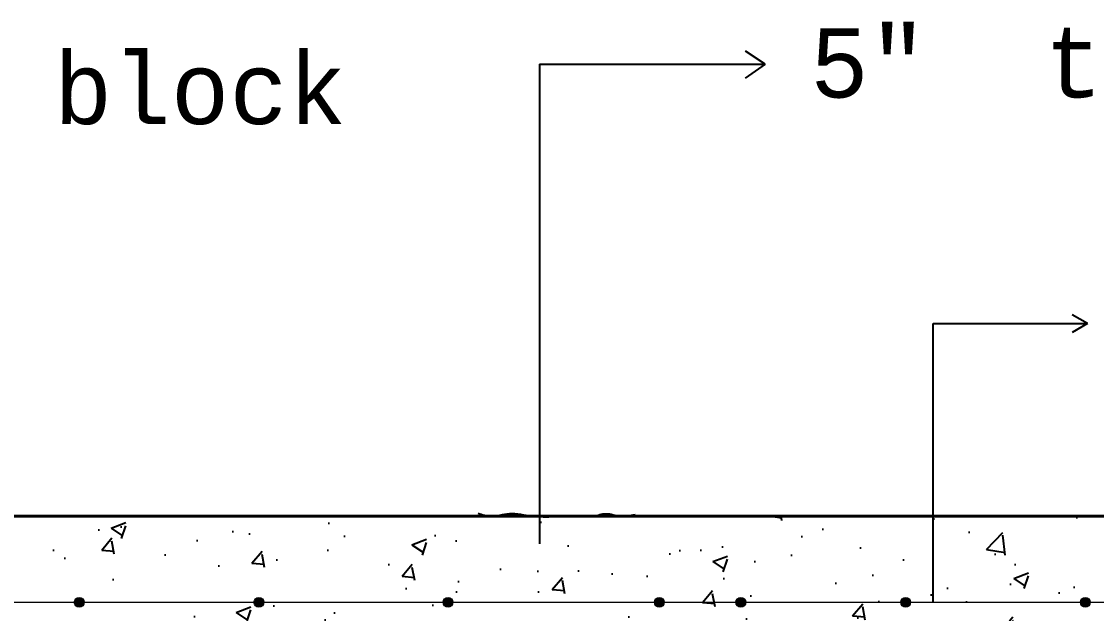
# Model space of a CAD drawing. Header units: inches. Extents: x 8351 to 42256, y 21052 to 33437.
# Drawn here: x 8616.39 to 8657.47, y 24109.84 to 24132.46 of the extents above; entities that cross this region are included whole.
import ezdxf

# ---------------------------------------------------------------- set-up
doc = ezdxf.new("R2010")
doc.units = ezdxf.units.IN
doc.header["$MEASUREMENT"] = 0
doc.layers.add('A-ANNO-TEXT', color=2, linetype='Continuous')
doc.layers.add('A-FLOR-STRS', color=7, linetype='Continuous', lineweight=0)
doc.styles.get("Standard").update_dxf_attribs({"font": 'consolab.ttf', "height": 11})

msp = doc.modelspace()

# ---------------------------------------------------------------- hatches: boundary and pattern name
h = msp.add_hatch()
h.set_pattern_fill('AR-CONC', color=8, scale=0.8, style=0)
h.set_pattern_definition([(50, (-148085.01, 22322.4577), (5.73808146, -0.50201708), [0.6, -6.6]), (355, (-148085.01, 22322.458), (-1.11001067, 6.01753707), [0.48, -5.28]), (100.4514, (-148084.5316, 22322.416), (4.62807505, 5.51551634), [0.50992152, -5.6091369]), (46.1842, (-148085.01, 22324.058), (8.5379284, -1.3241521), [0.9, -9.9]), (96.6356, (-148084.298, 22323.947), (7.47730164, 7.79294297), [0.7648823, -8.413704]), (351.1842, (-148085.01, 22324.058), (7.47729556, 7.7929488), [0.72, -7.92]), (21, (-148084.21, 22323.6577), (4.77525642, -3.22095113), [0.6, -6.6]), (326, (-148084.21, 22323.658), (1.94652266, 5.80120036), [0.48, -5.28]), (71.4514, (-148083.812, 22323.3893), (6.72178103, 2.58024397), [0.50992152, -5.6091369]), (37.5, (-148085.0098, 22322.4577), (0.097278843, 2.66315083), [0, -5.216, 0, -5.36, 0, -5.3]), (7.5, (-148085.0098, 22322.4577), (2.1045563, 3.155293695), [0, -3.056, 0, -5.096, 0, -2.02]), (327.5, (-148086.7938, 22322.4577), (4.27057949, -0.180438974), [0, -2, 0, -6.24, 0, -8.28]), (317.5, (-148087.5938, 22322.4577), (4.665489355, 0.80083986), [0, -2.6, 0, -4.144, 0, -5.88])])
edge = h.paths.add_edge_path()
edge.add_line((8675.457, 24113.563), (8639.478, 24113.563))
edge.add_spline(control_points=[(8639.478, 24113.563), (8639.407, 24113.557), (8639.336, 24113.555), (8639.266, 24113.563)], knot_values=[5.468447, 5.468447, 5.468447, 5.468447, 5.682646, 5.682646, 5.682646, 5.682646], degree=3, periodic=0)
edge.add_line((8639.266, 24113.563), (8638.244, 24113.563))
edge.add_spline(control_points=[(8638.244, 24113.563), (8638.046, 24113.531), (8637.845, 24113.554), (8637.644, 24113.563)], knot_values=[3.830592, 3.830592, 3.830592, 3.830592, 4.430197, 4.430197, 4.430197, 4.430197], degree=3, periodic=0)
edge.add_line((8637.644, 24113.563), (8637.219, 24113.563))
edge.add_spline(control_points=[(8637.219, 24113.563), (8636.774, 24113.549), (8636.33, 24113.503), (8635.888, 24113.563)], knot_values=[2.074247, 2.074247, 2.074247, 2.074247, 3.407323, 3.407323, 3.407323, 3.407323], degree=3, periodic=0)
edge.add_line((8635.888, 24113.563), (8605.169, 24113.563))
edge.add_line((8605.169, 24113.563), (8605.169, 24109.563))
edge.add_line((8605.169, 24109.563), (8634.889, 24109.563))
edge.add_spline(control_points=[(8634.889, 24109.563), (8634.938, 24109.571), (8635.108, 24109.594), (8635.277, 24109.58), (8635.398, 24109.563)], knot_values=[1.068767, 1.068767, 1.068767, 1.068767, 1.215198, 1.58148, 1.58148, 1.58148, 1.58148], degree=3, periodic=0)
edge.add_line((8635.398, 24109.563), (8638.615, 24109.563))
edge.add_spline(control_points=[(8638.615, 24109.563), (8638.652, 24109.569), (8638.731, 24109.577), (8638.811, 24109.569), (8638.854, 24109.563)], knot_values=[4.807846, 4.807846, 4.807846, 4.807846, 4.920431, 5.051742, 5.051742, 5.051742, 5.051742], degree=3, periodic=0)
edge.add_line((8638.854, 24109.563), (8675.457, 24109.563))
edge.add_line((8675.457, 24109.563), (8675.457, 24113.563))
at = {"layer": 'A-FLOR-STRS', "lineweight": 9}
h = msp.add_hatch(color=1, dxfattribs=at)
h.dxf.hatch_style = 1
h.paths.add_polyline_path([(8618.598, 24110.456, 0.414214), (8618.411, 24110.268, 0.414214), (8618.598, 24110.081)])
h.paths.add_polyline_path([(8618.598, 24110.456), (8618.598, 24110.268), (8618.786, 24110.268, 0.414214)])
h.paths.add_polyline_path([(8618.786, 24110.268), (8618.598, 24110.268), (8618.598, 24110.081, 0.414214)])
h = msp.add_hatch(color=1, dxfattribs=at)
h.dxf.hatch_style = 1
h.paths.add_polyline_path([(8625.463, 24110.456, 0.414214), (8625.275, 24110.268, 0.414214), (8625.463, 24110.081)])
h.paths.add_polyline_path([(8625.463, 24110.456), (8625.463, 24110.268), (8625.65, 24110.268, 0.414214)])
h.paths.add_polyline_path([(8625.65, 24110.268), (8625.463, 24110.268), (8625.463, 24110.081, 0.414214)])
h = msp.add_hatch(color=1, dxfattribs=at)
h.dxf.hatch_style = 1
h.paths.add_polyline_path([(8632.689, 24110.456, 0.414214), (8632.501, 24110.268, 0.414214), (8632.689, 24110.081)])
h.paths.add_polyline_path([(8632.689, 24110.456), (8632.689, 24110.268), (8632.876, 24110.268, 0.414214)])
h.paths.add_polyline_path([(8632.876, 24110.268), (8632.689, 24110.268), (8632.689, 24110.081, 0.414214)])
h = msp.add_hatch(color=1, dxfattribs=at)
h.dxf.hatch_style = 1
h.paths.add_polyline_path([(8640.762, 24110.456, 0.414214), (8640.574, 24110.268, 0.414214), (8640.762, 24110.081)])
h.paths.add_polyline_path([(8640.762, 24110.456), (8640.762, 24110.268), (8640.949, 24110.268, 0.414214)])
h.paths.add_polyline_path([(8640.949, 24110.268), (8640.762, 24110.268), (8640.762, 24110.081, 0.414214)])
h = msp.add_hatch(color=1, dxfattribs=at)
h.dxf.hatch_style = 1
h.paths.add_polyline_path([(8643.877, 24110.456, 0.414214), (8643.689, 24110.268, 0.414214), (8643.877, 24110.081)])
h.paths.add_polyline_path([(8643.877, 24110.456), (8643.877, 24110.268), (8644.064, 24110.268, 0.414214)])
h.paths.add_polyline_path([(8644.064, 24110.268), (8643.877, 24110.268), (8643.877, 24110.081, 0.414214)])
h = msp.add_hatch(color=1, dxfattribs=at)
h.dxf.hatch_style = 1
h.paths.add_polyline_path([(8643.877, 24110.456, 0.414214), (8643.689, 24110.268, 0.414214), (8643.877, 24110.081)])
h.paths.add_polyline_path([(8643.877, 24110.456), (8643.877, 24110.268), (8644.064, 24110.268, 0.414214)])
h.paths.add_polyline_path([(8644.064, 24110.268), (8643.877, 24110.268), (8643.877, 24110.081, 0.414214)])
h = msp.add_hatch(color=1, dxfattribs=at)
h.dxf.hatch_style = 1
h.paths.add_polyline_path([(8650.178, 24110.456, 0.414214), (8649.991, 24110.268, 0.414214), (8650.178, 24110.081)])
h.paths.add_polyline_path([(8650.178, 24110.456), (8650.178, 24110.268), (8650.366, 24110.268, 0.414214)])
h.paths.add_polyline_path([(8650.366, 24110.268), (8650.178, 24110.268), (8650.178, 24110.081, 0.414214)])
h = msp.add_hatch(color=1, dxfattribs=at)
h.dxf.hatch_style = 1
h.paths.add_polyline_path([(8650.178, 24110.456, 0.414214), (8649.991, 24110.268, 0.414214), (8650.178, 24110.081)])
h.paths.add_polyline_path([(8650.178, 24110.456), (8650.178, 24110.268), (8650.366, 24110.268, 0.414214)])
h.paths.add_polyline_path([(8650.366, 24110.268), (8650.178, 24110.268), (8650.178, 24110.081, 0.414214)])
h = msp.add_hatch(color=1, dxfattribs=at)
h.dxf.hatch_style = 1
h.paths.add_polyline_path([(8657.043, 24110.456, 0.414214), (8656.855, 24110.268, 0.414214), (8657.043, 24110.081)])
h.paths.add_polyline_path([(8657.043, 24110.456), (8657.043, 24110.268), (8657.23, 24110.268, 0.414214)])
h.paths.add_polyline_path([(8657.23, 24110.268), (8657.043, 24110.268), (8657.043, 24110.081, 0.414214)])
h = msp.add_hatch(color=1, dxfattribs=at)
h.dxf.hatch_style = 1
h.paths.add_polyline_path([(8657.043, 24110.456, 0.414214), (8656.855, 24110.268, 0.414214), (8657.043, 24110.081)])
h.paths.add_polyline_path([(8657.043, 24110.456), (8657.043, 24110.268), (8657.23, 24110.268, 0.414214)])
h.paths.add_polyline_path([(8657.23, 24110.268), (8657.043, 24110.268), (8657.043, 24110.081, 0.414214)])

# ---------------------------------------------------------------- linework, layer by layer
at = {"color": 8}
for p, q in [((8644.811, 24130.83), (8644.061, 24131.33)), ((8636.186, 24130.83), (8644.811, 24130.83)), ((8636.186, 24130.83), (8636.186, 24112.505)), ((8644.811, 24130.83), (8644.043, 24130.293)), ((8657.118, 24120.915), (8656.533, 24121.253)), ((8651.222, 24110.268), (8651.222, 24120.915)), ((8651.222, 24120.915), (8657.118, 24120.915)), ((8657.118, 24120.915), (8656.533, 24120.577))]:
    msp.add_line(p, q, dxfattribs=at)
at = {"color": 7, "lineweight": 40}
msp.add_line((8605.169, 24113.563), (8675.457, 24113.563), dxfattribs=at)
at = {"color": 7}
msp.add_spline([(8633.839, 24113.671), (8634.317, 24113.563), (8635.035, 24113.663), (8635.888, 24113.563), (8637.644, 24113.563), (8638.244, 24113.563), (8638.725, 24113.655), (8639.266, 24113.563), (8639.839, 24113.626)], degree=3, dxfattribs=at)
at = {"layer": 'A-FLOR-STRS', "color": 1, "lineweight": 9}
for p, q in [((8612.297, 24110.268), (8643.877, 24110.268)), ((8643.877, 24110.268), (8675.457, 24110.268)), ((8643.877, 24110.268), (8675.457, 24110.268))]:
    msp.add_line(p, q, dxfattribs=at)
for centre in [(8618.598, 24110.268), (8625.463, 24110.268), (8632.689, 24110.268), (8640.762, 24110.268), (8643.877, 24110.268), (8643.877, 24110.268), (8650.178, 24110.268), (8650.178, 24110.268), (8657.043, 24110.268), (8657.043, 24110.268)]:
    msp.add_circle(centre, 0.188, dxfattribs=at)

# ---------------------------------------------------------------- texts
at = {"layer": 'A-ANNO-TEXT', "color": 7, "lineweight": 9}
for s, p in [('5"  thick concrete floor', (8646.525, 24129.555)), ('6" mensory block', (8593.02, 24128.54))]:
    msp.add_text(s, height=2.64, dxfattribs=at).set_placement(p)

doc.saveas('drawing.dxf')
